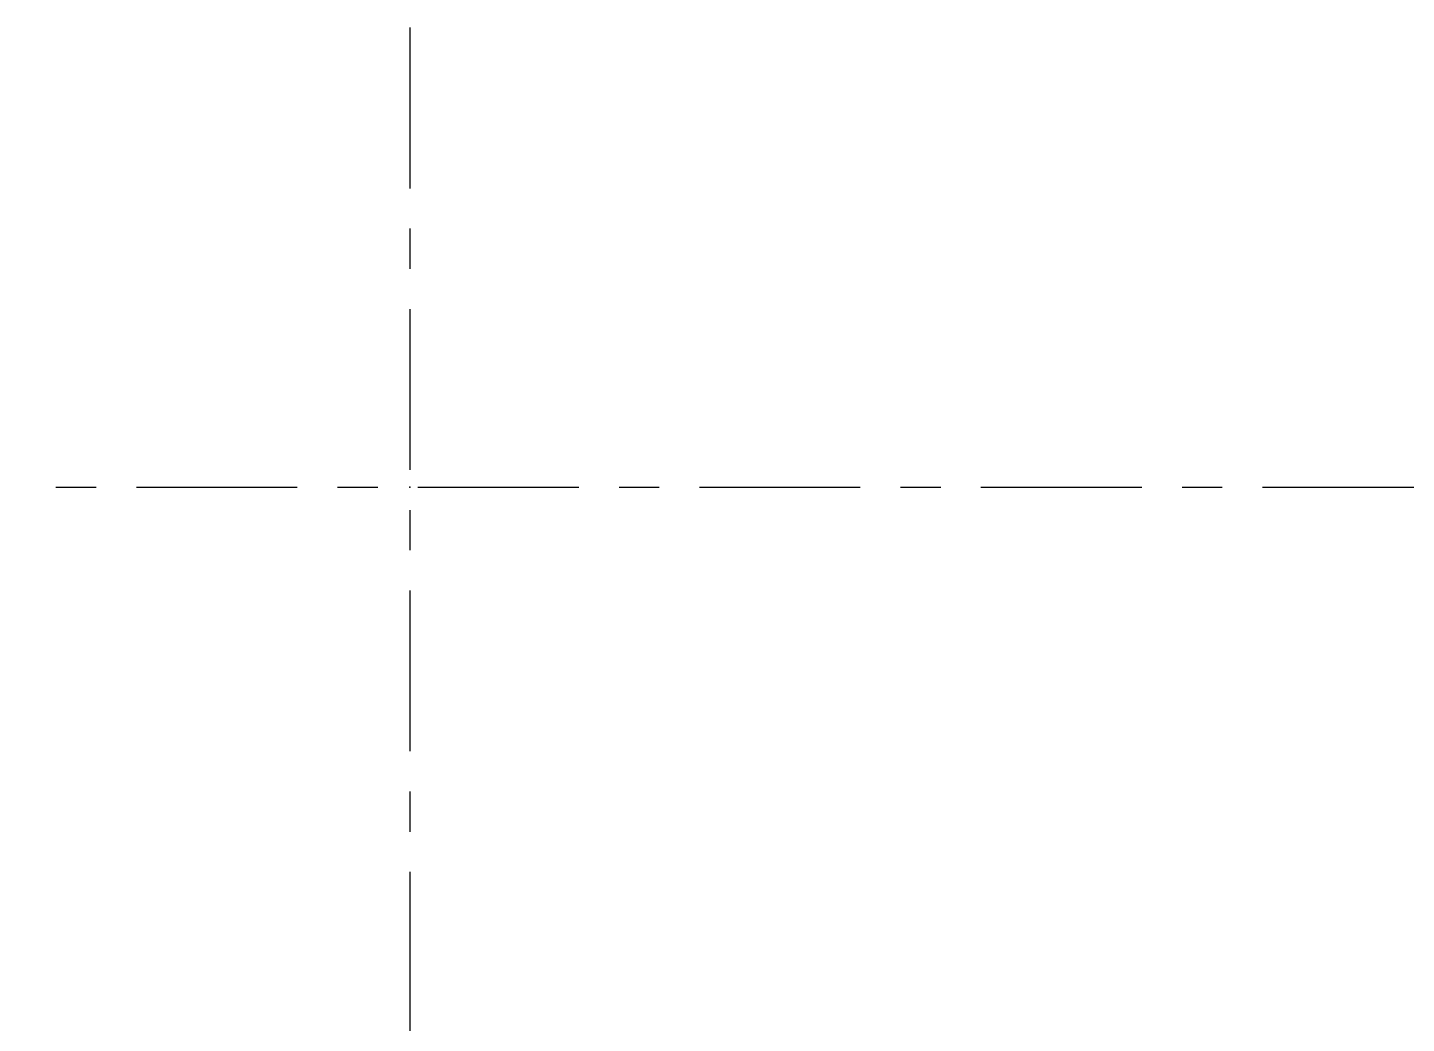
# Model space of a CAD drawing. Header units: millimetres. Extents: x -1379 to 1385823, y -4884429 to 548763.
# Drawn here: x 410173 to 411673, y -2329748 to -2328664 of the extents above; entities that cross this region are included whole.
import ezdxf
from ezdxf.enums import TextEntityAlignment as Align

# ---------------------------------------------------------------- set-up
doc = ezdxf.new("R2010")
doc.units = ezdxf.units.MM
doc.linetypes.add('CENTER', pattern=[50.8, 31.75, -6.35, 6.35, -6.35])
doc.linetypes.add('TA_GL_000.70000', pattern=[1.925, 0.7, -0.175, 0.175, -0.175, 0.7])
for name, color, linetype in [('000 - 0_SYM_DWG_GRIDLINE_MAIN_COLOR_251', 7, 'Continuous'), ('000 - 0_SYM_DWG_SLOPE-SYM_TEXT_COLOR_3', 7, 'Continuous'), ('000 - D I M', 7, 'Continuous'), ('000 - GRID', 7, 'CENTER')]:
    doc.layers.add(name, color=color, linetype=linetype)
doc.styles.add('ARIAL', font='arial.ttf')
doc.styles.add('FAMELINE_FOR_CKST', font='arial.ttf')
doc.styles.add('TA', font='', dxfattribs={"height": 4.5})
doc.styles.get('TA').set_extended_font_data('Cordia New')
doc.dimstyles.new('FAMELINE-CKST_C-C', dxfattribs={"dimtxt": 0.3, "dimasz": 0.15, "dimexe": 0.1, "dimexo": 0.1, "dimgap": 0.05, "dimtad": 1, "dimzin": 0, "dimdsep": 46, "dimtxsty": 'FAMELINE_FOR_CKST', "dimblk": 'ORIGIN', "dimblk1": 'ORIGIN', "dimblk2": 'ORIGIN', "dimsah": 1, "dimcen": 0.1, "dimdle": 0.1, "dimclrd": 7, "dimclre": 7, "dimclrt": 7, "dimadec": 0, "dimazin": 0, "dimtfac": 1, "dimtix": 1, "dimtmove": 2, "dimatfit": 3, "dimfxl": 1, "dimtolj": 1, "dimtzin": 0, "dimlwd": -1, "dimlwe": -1, "dimarcsym": 0})

# ---------------------------------------------------------------- blocks, each defined once
blk = doc.blocks.new('*U1927')
at = {"layer": '000 - 0_SYM_DWG_GRIDLINE_MAIN_COLOR_251', "color": 7, "linetype": 'ByBlock', "ltscale": 5}
blk.add_line((10, 0), (-321.4, 0), dxfattribs=at)
at = {"layer": '000 - 0_SYM_DWG_GRIDLINE_MAIN_COLOR_251', "color": 7}
blk.add_point((0, 0), dxfattribs=at)
at = {"color": 7, "style": 'TA', "flags": 1}
blk.add_attdef('LOCATION', (6, -6), '', height=4.5, rotation=270, dxfattribs=at)
at = {"layer": '000 - 0_SYM_DWG_SLOPE-SYM_TEXT_COLOR_3', "color": 7, "style": 'ARIAL'}
blk.add_attdef('GRID-HEAD', text='', height=4, rotation=270, dxfattribs=at).set_placement((27.4, 0), align=Align.MIDDLE_CENTER)
blk = doc.blocks.new('*U1925')
at = {"layer": '000 - 0_SYM_DWG_GRIDLINE_MAIN_COLOR_251', "color": 7, "linetype": 'ByBlock', "ltscale": 5}
blk.add_line((30, 0), (-408.5, 0), dxfattribs=at)
at = {"color": 7, "style": 'TA', "flags": 1}
blk.add_attdef('LOCATION', (6, -6), '', height=4.5, rotation=270, dxfattribs=at)
at = {"layer": '000 - 0_SYM_DWG_SLOPE-SYM_TEXT_COLOR_3', "color": 7, "style": 'ARIAL'}
blk.add_attdef('GRID-HEAD', text='', height=4, rotation=180, dxfattribs=at).set_placement((50, 0), align=Align.MIDDLE_CENTER)
blk = doc.blocks.new('_Origin')
at = {"color": 7, "linetype": 'ByBlock', "lineweight": -2}
blk.add_line((0, 0), (-1, 0), dxfattribs=at)
blk.add_circle((0, 0), 0.5, dxfattribs=at)
blk = doc.blocks.new('*D2263')
at = {"layer": '000 - D I M', "color": 7, "transparency": 16777216}
for p, q in [((0, 550), (0, 831.2)), ((7985, 550), (7985, 831.2)), ((75, 781.2), (7910, 781.2))]:
    blk.add_line(p, q, dxfattribs=at)
at = {"layer": 'Defpoints', "color": 7, "transparency": 16777216}
for p in [(7985, 781.2), (0, 500), (7985, 500)]:
    blk.add_point(p, dxfattribs=at)
at = {"layer": '000 - D I M', "color": 7, "transparency": 16777216, "xscale": 75, "yscale": 75, "zscale": 75, "rotation": 180}
blk.add_blockref('_Origin', (0, 781.2), dxfattribs=at)
at = {"layer": '000 - D I M', "color": 7, "transparency": 16777216, "xscale": 75, "yscale": 75, "zscale": 75}
blk.add_blockref('_Origin', (7985, 781.2), dxfattribs=at)
at = {"layer": '000 - D I M', "color": 7, "transparency": 16777216, "insert": (3992.5, 882.8), "char_height": 150, "attachment_point": 5, "style": 'FAMELINE_FOR_CKST'}
blk.add_mtext('\\A1;7985', dxfattribs=at)
blk = doc.blocks.new('*D2266')
at = {"layer": '000 - D I M', "color": 7, "transparency": 16777216}
for p, q in [((7985, 550), (7985, 831.2)), ((18925, 550), (18925, 831.2)), ((8060, 781.2), (18850, 781.2))]:
    blk.add_line(p, q, dxfattribs=at)
at = {"layer": 'Defpoints', "color": 7, "transparency": 16777216}
for p in [(18925, 781.2), (7985, 500), (18925, 500)]:
    blk.add_point(p, dxfattribs=at)
at = {"layer": '000 - D I M', "color": 7, "transparency": 16777216, "xscale": 75, "yscale": 75, "zscale": 75, "rotation": 180}
blk.add_blockref('_Origin', (7985, 781.2), dxfattribs=at)
at = {"layer": '000 - D I M', "color": 7, "transparency": 16777216, "xscale": 75, "yscale": 75, "zscale": 75}
blk.add_blockref('_Origin', (18925, 781.2), dxfattribs=at)
at = {"layer": '000 - D I M', "color": 7, "transparency": 16777216, "insert": (13455, 882.8), "char_height": 150, "attachment_point": 5, "style": 'FAMELINE_FOR_CKST'}
blk.add_mtext('\\A1;10940', dxfattribs=at)
blk = doc.blocks.new('C-1-IV01_REV00_20260614-171844_LOPF_DIMS')
at = {"layer": '000 - GRID', "color": 7, "linetype": 'TA_GL_000.70000'}
for name, p, xscale, yscale, zscale, rotation in [('*U1927', (7985, 0), 50.00000000000007, 50.00000000000007, 50.00000000000007, 90), ('*U1925', (0, 0), 50.00000000000004, 50.00000000000004, 50.00000000000004, 180)]:
    blk.add_blockref(name, p, dxfattribs=dict(at, xscale=xscale, yscale=yscale, zscale=zscale, rotation=rotation))
at = {"layer": '000 - D I M', "color": 7}
for base, p1, p2, picture, middle in [((7985, 781.2), (0, 500), (7985, 500), '*D2263', (3992.5, 882.8)), ((18925, 781.2), (7985, 500), (18925, 500), '*D2266', (13455, 882.8))]:
    dim = blk.add_linear_dim(base=base, p1=p1, p2=p2, angle=180, dimstyle='FAMELINE-CKST_C-C', override={"dimscale": 500, "dimdec": 0, "dimlfac": 1, "dimclrd": 7, "dimclre": 7, "dimclrt": 7}, dxfattribs=at)
    dim.commit()
    dim.dimension.update_dxf_attribs({"geometry": picture, "text_midpoint": middle})

msp = doc.modelspace()

# ---------------------------------------------------------------- block references
at = {"color": 7}
msp.add_blockref('C-1-IV01_REV00_20260614-171844_LOPF_DIMS', (402604.3, -2329164.2), dxfattribs=at)

doc.saveas('drawing.dxf')
